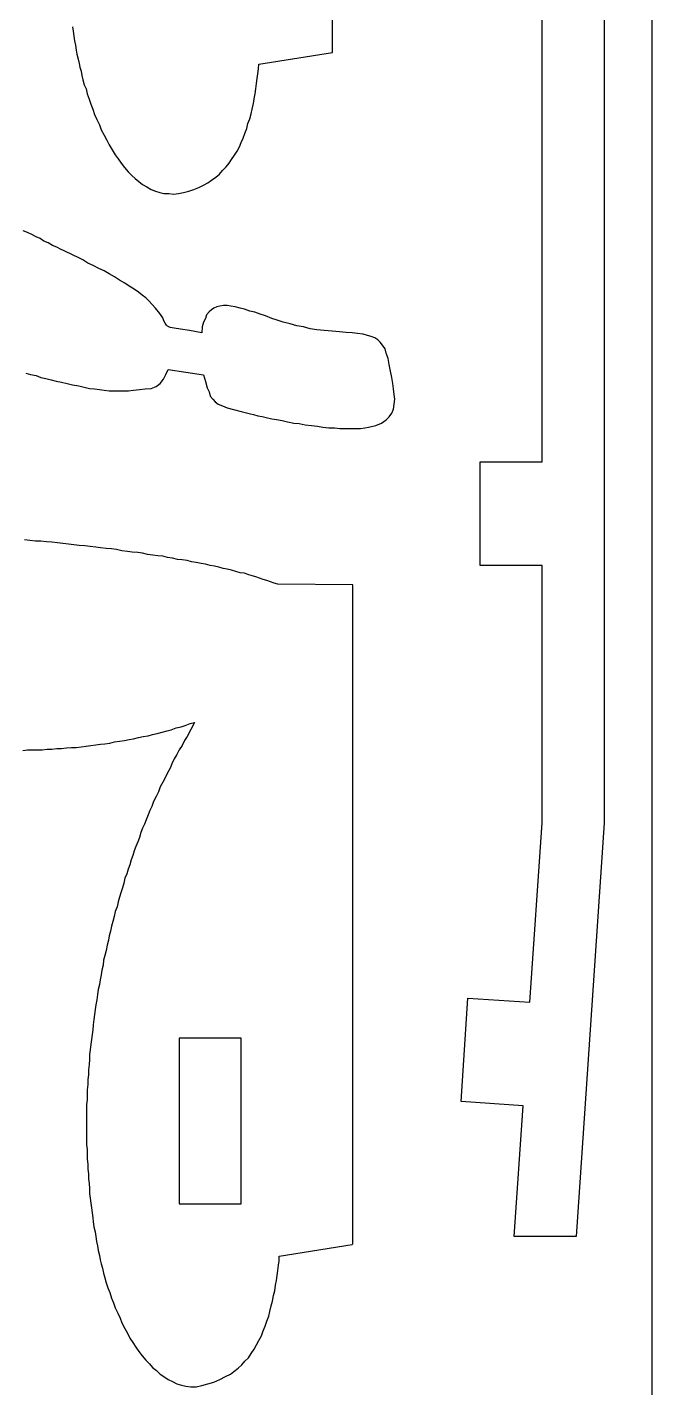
# Model space of a CAD drawing. Extents: x 11 to 591, y 39 to 419.
# Drawn here: x 275.6 to 301.2, y 87.7 to 143.6 of the extents above; entities that cross this region are included whole.
import ezdxf

# ---------------------------------------------------------------- set-up
doc = ezdxf.new("R2010")
doc.units = 0
doc.layers.get('0').update_dxf_attribs({"linetype": 'CONTINUOUS'})

msp = doc.modelspace()

# ---------------------------------------------------------------- linework, layer by layer
at = {"color": 5}
msp.add_line((301.215419, 418.930266), (301.215419, 38.955266), dxfattribs=at)
at = {"color": 3}
for p, q in [((299.265419, 209.530266), (299.265419, 110.930266)), ((296.715419, 125.755266), (296.715419, 194.680266)), ((288.115419, 142.580266), (288.115419, 149.755266)), ((277.440419, 143.630266), (277.465419, 143.455266)), ((277.465419, 143.455266), (277.490419, 143.255266)), ((277.490419, 143.255266), (277.515419, 143.055266)), ((277.515419, 143.055266), (277.565419, 142.880266)), ((277.565419, 142.880266), (277.590419, 142.680266)), ((277.590419, 142.680266), (277.615419, 142.505266)), ((285.090419, 142.105266), (288.115419, 142.580266)), ((277.615419, 142.505266), (277.665419, 142.305266)), ((277.665419, 142.305266), (277.715419, 142.130266)), ((277.715419, 142.130266), (277.740419, 141.980266)), ((285.065419, 141.905266), (285.090419, 142.105266)), ((277.740419, 141.980266), (277.790419, 141.805266)), ((277.790419, 141.805266), (277.815419, 141.630266)), ((277.815419, 141.630266), (277.865419, 141.455266)), ((277.865419, 141.455266), (277.915419, 141.255266)), ((284.990419, 141.305266), (285.015419, 141.505266)), ((285.015419, 141.505266), (285.040419, 141.705266)), ((285.040419, 141.705266), (285.065419, 141.905266)), ((277.915419, 141.255266), (277.990419, 141.080266)), ((277.990419, 141.080266), (278.040419, 140.880266)), ((278.040419, 140.880266), (278.115419, 140.655266)), ((284.890419, 140.680266), (284.940419, 140.880266)), ((284.940419, 140.880266), (284.965419, 141.080266)), ((284.965419, 141.080266), (284.990419, 141.305266)), ((278.115419, 140.655266), (278.190419, 140.455266)), ((278.190419, 140.455266), (278.265419, 140.255266)), ((284.815419, 140.255266), (284.865419, 140.480266)), ((284.865419, 140.480266), (284.890419, 140.680266)), ((278.265419, 140.255266), (278.340419, 140.030266)), ((278.340419, 140.030266), (278.440419, 139.830266)), ((278.440419, 139.830266), (278.540419, 139.605266)), ((284.640419, 139.655266), (284.715419, 139.855266)), ((284.715419, 139.855266), (284.765419, 140.055266)), ((284.765419, 140.055266), (284.815419, 140.255266)), ((278.540419, 139.605266), (278.615419, 139.405266)), ((278.615419, 139.405266), (278.740419, 139.180266)), ((284.440419, 139.055266), (284.515419, 139.255266)), ((284.515419, 139.255266), (284.590419, 139.455266)), ((284.590419, 139.455266), (284.640419, 139.655266)), ((278.740419, 139.180266), (278.840419, 138.980266)), ((278.840419, 138.980266), (278.940419, 138.780266)), ((278.940419, 138.780266), (279.065419, 138.580266)), ((284.190419, 138.530266), (284.290419, 138.705266)), ((284.290419, 138.705266), (284.365419, 138.880266)), ((284.365419, 138.880266), (284.440419, 139.055266)), ((279.065419, 138.580266), (279.190419, 138.380266)), ((279.190419, 138.380266), (279.315419, 138.205266)), ((279.315419, 138.205266), (279.440419, 138.030266)), ((283.865419, 138.030266), (283.965419, 138.180266)), ((283.965419, 138.180266), (284.090419, 138.355266)), ((284.090419, 138.355266), (284.190419, 138.530266)), ((279.440419, 138.030266), (279.565419, 137.855266)), ((279.565419, 137.855266), (279.715419, 137.680266)), ((279.715419, 137.680266), (279.865419, 137.530266)), ((279.865419, 137.530266), (280.015419, 137.405266)), ((283.315419, 137.455266), (283.465419, 137.580266)), ((283.465419, 137.580266), (283.590419, 137.730266)), ((283.590419, 137.730266), (283.740419, 137.880266)), ((283.740419, 137.880266), (283.865419, 138.030266)), ((280.015419, 137.405266), (280.165419, 137.280266)), ((280.165419, 137.280266), (280.315419, 137.155266)), ((280.315419, 137.155266), (280.490419, 137.055266)), ((280.490419, 137.055266), (280.665419, 136.955266)), ((280.665419, 136.955266), (280.840419, 136.880266)), ((282.215419, 136.880266), (282.415419, 136.955266)), ((282.415419, 136.955266), (282.615419, 137.030266)), ((282.615419, 137.030266), (282.815419, 137.130266)), ((282.815419, 137.130266), (282.990419, 137.230266)), ((282.990419, 137.230266), (283.140419, 137.330266)), ((283.140419, 137.330266), (283.315419, 137.455266)), ((280.840419, 136.880266), (281.015419, 136.830266)), ((281.015419, 136.830266), (281.190419, 136.780266)), ((281.190419, 136.780266), (281.390419, 136.780266)), ((281.390419, 136.780266), (281.590419, 136.755266)), ((281.590419, 136.755266), (281.790419, 136.780266)), ((281.790419, 136.780266), (281.990419, 136.830266)), ((281.990419, 136.830266), (282.215419, 136.880266)), ((275.590419, 135.180266), (275.415419, 135.255266)), ((275.765419, 135.105266), (275.590419, 135.180266)), ((275.940419, 135.005266), (275.765419, 135.105266)), ((276.115419, 134.930266), (275.940419, 135.005266)), ((276.265419, 134.830266), (276.115419, 134.930266)), ((276.440419, 134.755266), (276.265419, 134.830266)), ((276.615419, 134.655266), (276.440419, 134.755266)), ((276.790419, 134.580266), (276.615419, 134.655266)), ((276.940419, 134.505266), (276.790419, 134.580266)), ((277.090419, 134.430266), (276.940419, 134.505266)), ((277.465419, 134.255266), (277.090419, 134.430266)), ((277.665419, 134.155266), (277.465419, 134.255266)), ((277.865419, 134.055266), (277.665419, 134.155266)), ((278.065419, 133.930266), (277.865419, 134.055266)), ((278.290419, 133.830266), (278.065419, 133.930266)), ((278.515419, 133.705266), (278.290419, 133.830266)), ((278.740419, 133.605266), (278.515419, 133.705266)), ((278.940419, 133.480266), (278.740419, 133.605266)), ((279.165419, 133.355266), (278.940419, 133.480266)), ((279.365419, 133.230266), (279.165419, 133.355266)), ((279.590419, 133.105266), (279.365419, 133.230266)), ((279.765419, 132.980266), (279.590419, 133.105266)), ((279.965419, 132.855266), (279.765419, 132.980266)), ((280.140419, 132.730266), (279.965419, 132.855266)), ((280.290419, 132.605266), (280.140419, 132.730266)), ((280.440419, 132.505266), (280.290419, 132.605266)), ((280.565419, 132.380266), (280.440419, 132.505266)), ((280.840419, 132.080266), (280.565419, 132.380266)), ((281.015419, 131.855266), (280.840419, 132.080266)), ((283.040419, 131.930266), (282.940419, 131.805266)), ((283.140419, 132.005266), (283.040419, 131.930266)), ((283.240419, 132.080266), (283.140419, 132.005266)), ((283.365419, 132.130266), (283.240419, 132.080266)), ((283.490419, 132.155266), (283.365419, 132.130266)), ((283.640419, 132.180266), (283.490419, 132.155266)), ((283.790419, 132.180266), (283.640419, 132.180266)), ((283.940419, 132.155266), (283.790419, 132.180266)), ((284.115419, 132.130266), (283.940419, 132.155266)), ((284.315419, 132.080266), (284.115419, 132.130266)), ((284.490419, 132.030266), (284.315419, 132.080266)), ((284.715419, 131.955266), (284.490419, 132.030266)), ((284.915419, 131.905266), (284.715419, 131.955266)), ((281.140419, 131.680266), (281.015419, 131.855266)), ((281.190419, 131.555266), (281.140419, 131.680266)), ((281.240419, 131.455266), (281.190419, 131.555266)), ((281.290419, 131.380266), (281.240419, 131.455266)), ((281.340419, 131.330266), (281.290419, 131.380266)), ((282.815419, 131.505266), (282.765419, 131.305266)), ((282.890419, 131.655266), (282.815419, 131.505266)), ((282.940419, 131.805266), (282.890419, 131.655266)), ((285.140419, 131.830266), (284.915419, 131.905266)), ((285.365419, 131.755266), (285.140419, 131.830266)), ((285.615419, 131.655266), (285.365419, 131.755266)), ((285.840419, 131.580266), (285.615419, 131.655266)), ((286.090419, 131.505266), (285.840419, 131.580266)), ((286.365419, 131.430266), (286.090419, 131.505266)), ((286.640419, 131.355266), (286.365419, 131.430266)), ((281.440419, 131.280266), (281.340419, 131.330266)), ((281.615419, 131.255266), (281.440419, 131.280266)), ((281.865419, 131.205266), (281.615419, 131.255266)), ((282.240419, 131.155266), (281.865419, 131.205266)), ((282.740419, 131.055266), (282.240419, 131.155266)), ((282.765419, 131.305266), (282.740419, 131.055266)), ((286.915419, 131.305266), (286.640419, 131.355266)), ((287.190419, 131.230266), (286.915419, 131.305266)), ((287.465419, 131.180266), (287.190419, 131.230266)), ((287.765419, 131.155266), (287.465419, 131.180266)), ((288.090419, 131.130266), (287.765419, 131.155266)), ((288.390419, 131.105266), (288.090419, 131.130266)), ((288.665419, 131.080266), (288.390419, 131.105266)), ((288.915419, 131.055266), (288.665419, 131.080266)), ((289.140419, 131.030266), (288.915419, 131.055266)), ((289.365419, 131.005266), (289.140419, 131.030266)), ((289.540419, 130.955266), (289.365419, 131.005266)), ((289.690419, 130.905266), (289.540419, 130.955266)), ((289.840419, 130.855266), (289.690419, 130.905266)), ((289.965419, 130.780266), (289.840419, 130.855266)), ((290.065419, 130.680266), (289.965419, 130.780266)), ((290.165419, 130.555266), (290.065419, 130.680266)), ((290.265419, 130.405266), (290.165419, 130.555266)), ((290.315419, 130.230266), (290.265419, 130.405266)), ((290.390419, 130.005266), (290.315419, 130.230266)), ((290.440419, 129.755266), (290.390419, 130.005266)), ((290.490419, 129.480266), (290.440419, 129.755266)), ((275.515419, 129.405266), (275.715419, 129.355266)), ((275.715419, 129.355266), (275.940419, 129.305266)), ((275.940419, 129.305266), (276.140419, 129.230266)), ((276.140419, 129.230266), (276.340419, 129.180266)), ((276.340419, 129.180266), (276.565419, 129.130266)), ((276.565419, 129.130266), (276.765419, 129.080266)), ((281.040419, 128.980266), (281.165419, 129.155266)), ((281.165419, 129.155266), (281.265419, 129.355266)), ((281.265419, 129.355266), (281.365419, 129.555266)), ((281.365419, 129.555266), (282.815419, 129.330266)), ((282.815419, 129.330266), (282.890419, 129.055266)), ((290.540419, 129.230266), (290.490419, 129.480266)), ((290.590419, 128.980266), (290.540419, 129.230266)), ((276.765419, 129.080266), (276.990419, 129.030266)), ((276.990419, 129.030266), (277.215419, 128.980266)), ((277.215419, 128.980266), (277.440419, 128.930266)), ((277.440419, 128.930266), (277.690419, 128.880266)), ((277.690419, 128.880266), (277.915419, 128.830266)), ((277.915419, 128.830266), (278.140419, 128.780266)), ((278.140419, 128.780266), (278.340419, 128.755266)), ((278.340419, 128.755266), (278.540419, 128.730266)), ((278.540419, 128.730266), (278.740419, 128.705266)), ((278.740419, 128.705266), (278.940419, 128.680266)), ((278.940419, 128.680266), (279.140419, 128.680266)), ((279.140419, 128.680266), (279.315419, 128.680266)), ((279.315419, 128.680266), (279.515419, 128.680266)), ((279.515419, 128.680266), (279.740419, 128.680266)), ((279.740419, 128.680266), (279.940419, 128.705266)), ((279.940419, 128.705266), (280.190419, 128.730266)), ((280.190419, 128.730266), (280.415419, 128.755266)), ((280.415419, 128.755266), (280.665419, 128.780266)), ((280.665419, 128.780266), (280.865419, 128.855266)), ((280.865419, 128.855266), (281.040419, 128.980266)), ((282.890419, 129.055266), (282.965419, 128.805266)), ((282.965419, 128.805266), (283.040419, 128.630266)), ((283.040419, 128.630266), (283.090419, 128.455266)), ((290.615419, 128.755266), (290.590419, 128.980266)), ((290.640419, 128.530266), (290.615419, 128.755266)), ((283.090419, 128.455266), (283.190419, 128.330266)), ((283.190419, 128.330266), (283.290419, 128.230266)), ((283.290419, 128.230266), (283.415419, 128.130266)), ((283.415419, 128.130266), (283.590419, 128.055266)), ((283.590419, 128.055266), (283.790419, 127.980266)), ((290.615419, 127.930266), (290.640419, 128.130266)), ((290.665419, 128.330266), (290.640419, 128.530266)), ((290.640419, 128.130266), (290.665419, 128.330266)), ((283.790419, 127.980266), (284.040419, 127.905266)), ((284.040419, 127.905266), (284.365419, 127.830266)), ((284.365419, 127.830266), (284.740419, 127.730266)), ((284.740419, 127.730266), (284.865419, 127.705266)), ((284.865419, 127.705266), (285.040419, 127.655266)), ((285.040419, 127.655266), (285.215419, 127.630266)), ((285.215419, 127.630266), (285.390419, 127.580266)), ((285.390419, 127.580266), (285.615419, 127.530266)), ((285.615419, 127.530266), (285.815419, 127.505266)), ((285.815419, 127.505266), (286.040419, 127.455266)), ((286.040419, 127.455266), (286.265419, 127.405266)), ((290.115419, 127.355266), (290.315419, 127.480266)), ((290.315419, 127.480266), (290.440419, 127.605266)), ((290.440419, 127.605266), (290.540419, 127.755266)), ((290.540419, 127.755266), (290.615419, 127.930266)), ((286.265419, 127.405266), (286.515419, 127.355266)), ((286.515419, 127.355266), (286.740419, 127.330266)), ((286.740419, 127.330266), (286.990419, 127.280266)), ((286.990419, 127.280266), (287.240419, 127.255266)), ((287.240419, 127.255266), (287.490419, 127.230266)), ((287.490419, 127.230266), (287.715419, 127.180266)), ((287.715419, 127.180266), (287.965419, 127.155266)), ((287.965419, 127.155266), (288.190419, 127.155266)), ((288.190419, 127.155266), (288.415419, 127.130266)), ((288.415419, 127.130266), (288.640419, 127.130266)), ((288.640419, 127.130266), (288.865419, 127.130266)), ((288.865419, 127.130266), (289.065419, 127.130266)), ((289.065419, 127.130266), (289.265419, 127.130266)), ((289.265419, 127.130266), (289.440419, 127.155266)), ((289.440419, 127.155266), (289.590419, 127.180266)), ((289.590419, 127.180266), (289.890419, 127.255266)), ((289.890419, 127.255266), (290.115419, 127.355266)), ((294.165419, 121.505266), (294.165419, 125.755266)), ((294.165419, 125.755266), (296.715419, 125.755266)), ((275.690419, 122.530266), (275.465419, 122.555266)), ((275.915419, 122.505266), (275.690419, 122.530266)), ((276.140419, 122.505266), (275.915419, 122.505266)), ((276.365419, 122.480266), (276.140419, 122.505266)), ((276.590419, 122.455266), (276.365419, 122.480266)), ((276.815419, 122.430266), (276.590419, 122.455266)), ((277.040419, 122.405266), (276.815419, 122.430266)), ((277.265419, 122.380266), (277.040419, 122.405266)), ((277.490419, 122.355266), (277.265419, 122.380266)), ((277.715419, 122.330266), (277.490419, 122.355266)), ((277.940419, 122.305266), (277.715419, 122.330266)), ((278.165419, 122.280266), (277.940419, 122.305266)), ((278.390419, 122.255266), (278.165419, 122.280266)), ((278.590419, 122.230266), (278.390419, 122.255266)), ((278.815419, 122.205266), (278.590419, 122.230266)), ((279.040419, 122.180266), (278.815419, 122.205266)), ((279.240419, 122.155266), (279.040419, 122.180266)), ((279.465419, 122.105266), (279.240419, 122.155266)), ((279.690419, 122.080266), (279.465419, 122.105266)), ((279.890419, 122.055266), (279.690419, 122.080266)), ((280.115419, 122.030266), (279.890419, 122.055266)), ((280.315419, 122.005266), (280.115419, 122.030266)), ((280.515419, 121.955266), (280.315419, 122.005266)), ((280.740419, 121.930266), (280.515419, 121.955266)), ((280.940419, 121.905266), (280.740419, 121.930266)), ((281.140419, 121.880266), (280.940419, 121.905266)), ((281.340419, 121.830266), (281.140419, 121.880266)), ((281.540419, 121.805266), (281.340419, 121.830266)), ((281.740419, 121.755266), (281.540419, 121.805266)), ((281.940419, 121.730266), (281.740419, 121.755266)), ((282.140419, 121.705266), (281.940419, 121.730266)), ((282.315419, 121.655266), (282.140419, 121.705266)), ((282.515419, 121.630266), (282.315419, 121.655266)), ((282.715419, 121.580266), (282.515419, 121.630266)), ((282.890419, 121.555266), (282.715419, 121.580266)), ((283.090419, 121.505266), (282.890419, 121.555266)), ((283.265419, 121.480266), (283.090419, 121.505266)), ((283.440419, 121.430266), (283.265419, 121.480266)), ((283.615419, 121.380266), (283.440419, 121.430266)), ((283.790419, 121.355266), (283.615419, 121.380266)), ((283.965419, 121.305266), (283.790419, 121.355266)), ((284.140419, 121.255266), (283.965419, 121.305266)), ((296.715419, 121.505266), (294.165419, 121.505266)), ((296.715419, 110.930266), (296.715419, 121.505266)), ((284.315419, 121.205266), (284.140419, 121.255266)), ((284.490419, 121.180266), (284.315419, 121.205266)), ((284.640419, 121.130266), (284.490419, 121.180266)), ((284.815419, 121.080266), (284.640419, 121.130266)), ((284.965419, 121.030266), (284.815419, 121.080266)), ((285.115419, 120.980266), (284.965419, 121.030266)), ((285.265419, 120.930266), (285.115419, 120.980266)), ((285.415419, 120.880266), (285.265419, 120.930266)), ((285.565419, 120.830266), (285.415419, 120.880266)), ((285.715419, 120.780266), (285.565419, 120.830266)), ((285.865419, 120.730266), (285.715419, 120.780266)), ((288.940419, 120.705266), (285.865419, 120.730266)), ((288.940419, 93.630266), (288.940419, 120.705266)), ((280.715419, 114.555266), (280.915419, 114.605266)), ((280.915419, 114.605266), (281.115419, 114.655266)), ((281.115419, 114.655266), (281.315419, 114.705266)), ((281.315419, 114.705266), (281.490419, 114.755266)), ((281.490419, 114.755266), (281.690419, 114.830266)), ((281.690419, 114.830266), (281.890419, 114.880266)), ((281.890419, 114.880266), (282.065419, 114.930266)), ((282.065419, 114.930266), (282.265419, 115.005266)), ((282.440419, 115.055266), (282.140419, 114.480266)), ((282.265419, 115.005266), (282.440419, 115.055266)), ((277.590419, 114.030266), (277.790419, 114.055266)), ((277.790419, 114.055266), (277.990419, 114.080266)), ((277.990419, 114.080266), (278.190419, 114.105266)), ((278.190419, 114.105266), (278.390419, 114.130266)), ((278.390419, 114.130266), (278.590419, 114.155266)), ((278.590419, 114.155266), (278.765419, 114.180266)), ((278.765419, 114.180266), (278.965419, 114.205266)), ((278.965419, 114.205266), (279.165419, 114.255266)), ((279.165419, 114.255266), (279.365419, 114.280266)), ((279.365419, 114.280266), (279.565419, 114.305266)), ((279.565419, 114.305266), (279.765419, 114.355266)), ((279.765419, 114.355266), (279.940419, 114.380266)), ((279.940419, 114.380266), (280.140419, 114.430266)), ((280.140419, 114.430266), (280.340419, 114.480266)), ((280.340419, 114.480266), (280.540419, 114.505266)), ((280.540419, 114.505266), (280.715419, 114.555266)), ((281.940419, 114.105266), (281.815419, 113.930266)), ((282.040419, 114.305266), (281.940419, 114.105266)), ((282.140419, 114.480266), (282.040419, 114.305266)), ((275.390419, 113.905266), (275.590419, 113.930266)), ((275.590419, 113.930266), (275.790419, 113.930266)), ((275.790419, 113.930266), (275.990419, 113.930266)), ((275.990419, 113.930266), (276.190419, 113.930266)), ((276.190419, 113.930266), (276.390419, 113.955266)), ((276.390419, 113.955266), (276.590419, 113.955266)), ((276.590419, 113.955266), (276.790419, 113.980266)), ((276.790419, 113.980266), (276.990419, 113.980266)), ((276.990419, 113.980266), (277.190419, 114.005266)), ((277.190419, 114.005266), (277.390419, 114.030266)), ((277.390419, 114.030266), (277.590419, 114.030266)), ((281.615419, 113.555266), (281.515419, 113.355266)), ((281.715419, 113.730266), (281.615419, 113.555266)), ((281.815419, 113.930266), (281.715419, 113.730266)), ((281.340419, 112.980266), (281.240419, 112.780266)), ((281.440419, 113.180266), (281.340419, 112.980266)), ((281.515419, 113.355266), (281.440419, 113.180266)), ((281.040419, 112.405266), (280.965419, 112.205266)), ((281.140419, 112.605266), (281.040419, 112.405266)), ((281.240419, 112.780266), (281.140419, 112.605266)), ((280.765419, 111.805266), (280.690419, 111.605266)), ((280.865419, 112.005266), (280.765419, 111.805266)), ((280.965419, 112.205266), (280.865419, 112.005266)), ((280.540419, 111.255266), (280.465419, 111.055266)), ((280.615419, 111.430266), (280.540419, 111.255266)), ((280.690419, 111.605266), (280.615419, 111.430266)), ((280.315419, 110.705266), (280.240419, 110.530266)), ((280.390419, 110.880266), (280.315419, 110.705266)), ((280.465419, 111.055266), (280.390419, 110.880266)), ((296.215419, 103.555266), (296.715419, 110.930266)), ((299.265419, 110.930266), (298.115419, 93.930266)), ((280.115419, 110.155266), (280.040419, 109.955266)), ((280.190419, 110.330266), (280.115419, 110.155266)), ((280.240419, 110.530266), (280.190419, 110.330266)), ((279.915419, 109.580266), (279.840419, 109.405266)), ((279.965419, 109.780266), (279.915419, 109.580266)), ((280.040419, 109.955266), (279.965419, 109.780266)), ((279.715419, 109.030266), (279.665419, 108.830266)), ((279.790419, 109.205266), (279.715419, 109.030266)), ((279.840419, 109.405266), (279.790419, 109.205266)), ((279.540419, 108.455266), (279.490419, 108.255266)), ((279.590419, 108.655266), (279.540419, 108.455266)), ((279.665419, 108.830266), (279.590419, 108.655266)), ((279.415419, 108.055266), (279.365419, 107.880266)), ((279.490419, 108.255266), (279.415419, 108.055266)), ((279.265419, 107.480266), (279.190419, 107.280266)), ((279.315419, 107.680266), (279.265419, 107.480266)), ((279.365419, 107.880266), (279.315419, 107.680266)), ((279.090419, 106.880266), (279.040419, 106.680266)), ((279.140419, 107.080266), (279.090419, 106.880266)), ((279.190419, 107.280266), (279.140419, 107.080266)), ((278.940419, 106.280266), (278.915419, 106.105266)), ((278.990419, 106.480266), (278.940419, 106.280266)), ((279.040419, 106.680266), (278.990419, 106.480266)), ((278.815419, 105.680266), (278.765419, 105.480266)), ((278.865419, 105.905266), (278.815419, 105.680266)), ((278.915419, 106.105266), (278.865419, 105.905266)), ((278.715419, 105.280266), (278.690419, 105.080266)), ((278.765419, 105.480266), (278.715419, 105.280266)), ((278.615419, 104.680266), (278.565419, 104.480266)), ((278.640419, 104.880266), (278.615419, 104.680266)), ((278.690419, 105.080266), (278.640419, 104.880266)), ((278.490419, 104.080266), (278.465419, 103.880266)), ((278.540419, 104.280266), (278.490419, 104.080266)), ((278.565419, 104.480266), (278.540419, 104.280266)), ((278.390419, 103.455266), (278.365419, 103.255266)), ((278.440419, 103.655266), (278.390419, 103.455266)), ((278.465419, 103.880266), (278.440419, 103.655266)), ((293.390419, 99.480266), (293.665419, 103.730266)), ((293.665419, 103.730266), (296.215419, 103.555266)), ((278.340419, 103.055266), (278.315419, 102.855266)), ((278.365419, 103.255266), (278.340419, 103.055266)), ((278.265419, 102.430266), (278.240419, 102.230266)), ((278.290419, 102.630266), (278.265419, 102.430266)), ((278.315419, 102.855266), (278.290419, 102.630266)), ((278.190419, 101.830266), (278.165419, 101.605266)), ((278.215419, 102.030266), (278.190419, 101.830266)), ((278.240419, 102.230266), (278.215419, 102.030266)), ((278.140419, 101.205266), (278.115419, 101.005266)), ((278.165419, 101.605266), (278.140419, 101.405266)), ((278.140419, 101.405266), (278.140419, 101.205266)), ((278.115419, 101.005266), (278.090419, 100.780266)), ((278.090419, 100.780266), (278.090419, 100.580266)), ((278.065419, 100.180266), (278.040419, 99.955266)), ((278.090419, 100.580266), (278.065419, 100.380266)), ((278.065419, 100.380266), (278.065419, 100.180266)), ((278.040419, 99.555266), (278.015419, 99.355266)), ((278.040419, 99.955266), (278.040419, 99.755266)), ((278.040419, 99.755266), (278.040419, 99.555266)), ((278.015419, 99.355266), (278.015419, 99.155266)), ((278.015419, 99.155266), (278.015419, 98.930266)), ((295.940419, 99.305266), (293.390419, 99.480266)), ((295.565419, 93.930266), (295.940419, 99.305266)), ((278.015419, 98.930266), (278.015419, 98.730266)), ((278.015419, 98.730266), (278.015419, 98.530266)), ((278.015419, 98.530266), (278.015419, 98.330266)), ((278.015419, 98.330266), (278.015419, 98.130266)), ((278.015419, 98.130266), (278.015419, 97.930266)), ((278.015419, 97.930266), (278.015419, 97.705266)), ((278.015419, 97.705266), (278.040419, 97.505266)), ((278.040419, 97.505266), (278.040419, 97.305266)), ((278.040419, 97.305266), (278.040419, 97.105266)), ((278.040419, 97.105266), (278.065419, 96.905266)), ((278.065419, 96.905266), (278.065419, 96.705266)), ((278.065419, 96.705266), (278.090419, 96.505266)), ((278.090419, 96.505266), (278.090419, 96.305266)), ((278.090419, 96.305266), (278.115419, 96.105266)), ((278.115419, 96.105266), (278.140419, 95.905266)), ((278.140419, 95.905266), (278.140419, 95.705266)), ((278.140419, 95.705266), (278.165419, 95.505266)), ((278.165419, 95.505266), (278.190419, 95.305266)), ((278.190419, 95.305266), (278.215419, 95.105266)), ((278.215419, 95.105266), (278.240419, 94.905266)), ((278.240419, 94.905266), (278.265419, 94.705266)), ((278.265419, 94.705266), (278.290419, 94.530266)), ((278.290419, 94.530266), (278.315419, 94.330266)), ((278.315419, 94.330266), (278.365419, 94.130266)), ((278.365419, 94.130266), (278.390419, 93.930266)), ((278.390419, 93.930266), (278.415419, 93.730266)), ((298.115419, 93.930266), (295.565419, 93.930266)), ((278.415419, 93.730266), (278.465419, 93.555266)), ((278.465419, 93.555266), (278.490419, 93.355266)), ((278.490419, 93.355266), (278.540419, 93.155266)), ((285.915419, 93.130266), (288.915419, 93.605266)), ((288.915419, 93.605266), (288.940419, 93.630266)), ((278.540419, 93.155266), (278.565419, 92.980266)), ((278.565419, 92.980266), (278.615419, 92.805266)), ((278.615419, 92.805266), (278.665419, 92.630266)), ((285.890419, 92.755266), (285.915419, 92.930266)), ((285.915419, 92.930266), (285.915419, 93.130266)), ((278.665419, 92.630266), (278.715419, 92.430266)), ((278.715419, 92.430266), (278.765419, 92.230266)), ((285.815419, 92.130266), (285.840419, 92.330266)), ((285.840419, 92.330266), (285.865419, 92.530266)), ((285.865419, 92.530266), (285.890419, 92.755266)), ((278.765419, 92.230266), (278.815419, 92.030266)), ((278.815419, 92.030266), (278.890419, 91.830266)), ((278.890419, 91.830266), (278.965419, 91.630266)), ((285.690419, 91.505266), (285.740419, 91.705266)), ((285.740419, 91.705266), (285.765419, 91.930266)), ((285.765419, 91.930266), (285.815419, 92.130266)), ((278.965419, 91.630266), (279.040419, 91.405266)), ((279.040419, 91.405266), (279.115419, 91.205266)), ((279.115419, 91.205266), (279.190419, 91.005266)), ((285.590419, 91.080266), (285.640419, 91.280266)), ((285.640419, 91.280266), (285.690419, 91.505266)), ((279.190419, 91.005266), (279.290419, 90.780266)), ((279.290419, 90.780266), (279.390419, 90.580266)), ((279.390419, 90.580266), (279.465419, 90.380266)), ((285.415419, 90.455266), (285.490419, 90.655266)), ((285.490419, 90.655266), (285.540419, 90.855266)), ((285.540419, 90.855266), (285.590419, 91.080266)), ((279.465419, 90.380266), (279.590419, 90.155266)), ((279.590419, 90.155266), (279.690419, 89.955266)), ((285.190419, 89.855266), (285.265419, 90.055266)), ((285.265419, 90.055266), (285.340419, 90.255266)), ((285.340419, 90.255266), (285.415419, 90.455266)), ((279.690419, 89.955266), (279.790419, 89.755266)), ((279.790419, 89.755266), (279.915419, 89.580266)), ((279.915419, 89.580266), (280.040419, 89.380266)), ((284.890419, 89.305266), (284.990419, 89.480266)), ((284.990419, 89.480266), (285.090419, 89.655266)), ((285.090419, 89.655266), (285.190419, 89.855266)), ((280.040419, 89.380266), (280.165419, 89.205266)), ((280.165419, 89.205266), (280.290419, 89.030266)), ((280.290419, 89.030266), (280.440419, 88.855266)), ((284.515419, 88.805266), (284.665419, 88.955266)), ((284.665419, 88.955266), (284.765419, 89.130266)), ((284.765419, 89.130266), (284.890419, 89.305266)), ((280.440419, 88.855266), (280.590419, 88.705266)), ((280.590419, 88.705266), (280.715419, 88.555266)), ((280.715419, 88.555266), (280.890419, 88.430266)), ((280.890419, 88.430266), (281.040419, 88.280266)), ((283.915419, 88.280266), (284.065419, 88.380266)), ((284.065419, 88.380266), (284.240419, 88.530266)), ((284.240419, 88.530266), (284.390419, 88.655266)), ((284.390419, 88.655266), (284.515419, 88.805266)), ((281.040419, 88.280266), (281.190419, 88.180266)), ((281.190419, 88.180266), (281.365419, 88.055266)), ((281.365419, 88.055266), (281.540419, 87.980266)), ((281.540419, 87.980266), (281.715419, 87.880266)), ((281.715419, 87.880266), (281.915419, 87.830266)), ((281.915419, 87.830266), (282.090419, 87.780266)), ((282.090419, 87.780266), (282.290419, 87.755266)), ((282.515419, 87.755266), (282.740419, 87.805266)), ((282.740419, 87.805266), (282.990419, 87.880266)), ((282.990419, 87.880266), (283.240419, 87.955266)), ((283.240419, 87.955266), (283.490419, 88.055266)), ((283.490419, 88.055266), (283.715419, 88.180266)), ((283.715419, 88.180266), (283.915419, 88.280266)), ((282.290419, 87.755266), (282.515419, 87.755266))]:
    msp.add_line(p, q, dxfattribs=at)
at = {"color": 7}
for p, q in [((281.815419, 102.080266), (281.815419, 95.280266)), ((284.365419, 102.080266), (281.815419, 102.080266)), ((284.365419, 95.280266), (284.365419, 102.080266)), ((281.815419, 95.280266), (284.365419, 95.280266))]:
    msp.add_line(p, q, dxfattribs=at)

doc.saveas('drawing.dxf')
